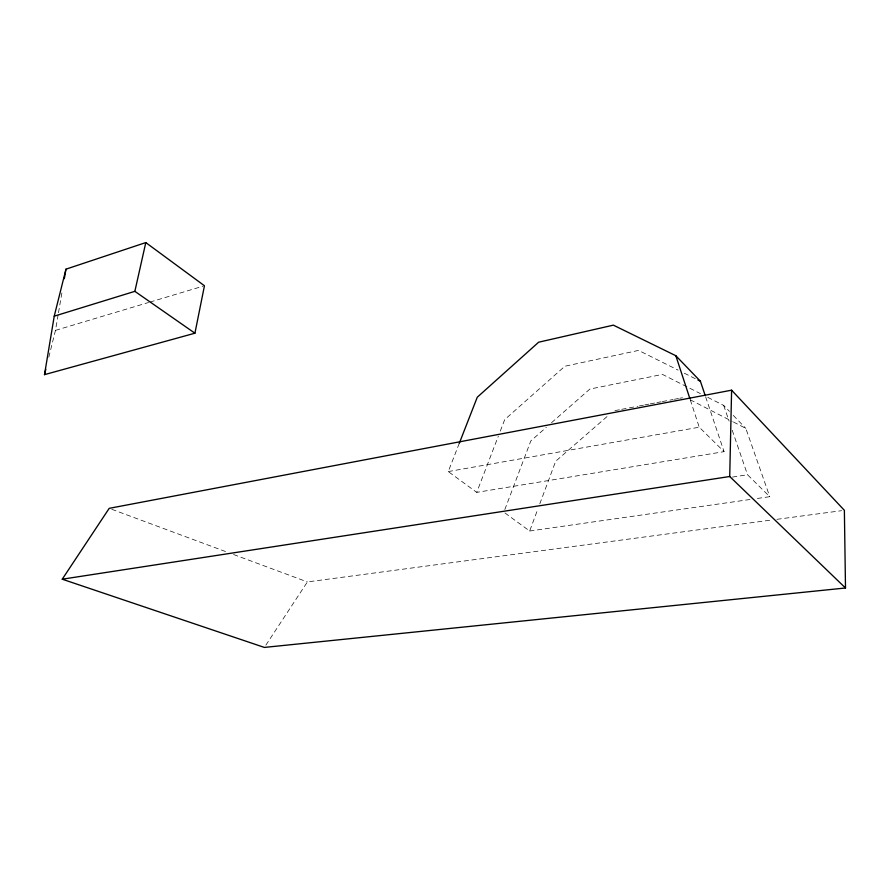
<?xml version="1.0" encoding="UTF-8"?>
<svg xmlns="http://www.w3.org/2000/svg" width="890" height="890" viewBox="0 0 890 890"><rect width="100%" height="100%" fill="white"/><g stroke="black" fill="none" stroke-linecap="round" stroke-linejoin="round"><path stroke-width="0.67" stroke-dasharray="4.45 3.34" d="M48.817 357.202L55.469 330.379L58.262 314.059M58.495 312.69L62 292.287M504.964 512.985L529.661 531.019L537.86 509.047M539.785 503.885L555.694 461.22L607.403 416.264M504.819 509.581L530.807 440.917L546.338 427.278M459.262 443.365L448.249 471.567L476.74 492.37L498.322 436.2M500.291 431.094L504.708 419.613L564.872 366.235L638.553 350.404L678.135 370.129M265.876 645.128L307.384 581.927L771.396 520.06M551.522 422.728L589.825 389.086L662.46 374.401L700.43 393.625M55.469 330.379L148.585 302.489M149.921 302.088L203.131 286.157M614.957 410.601L620.386 409.578M621.732 409.311L638.008 406.218M639.365 405.951L643.426 405.184M644.783 404.917L648.855 404.149M650.201 403.893L655.585 402.859M656.931 402.603L660.97 401.835M662.316 401.579L673.096 399.521M674.442 399.265L678.48 398.498M679.827 398.242L682.519 397.73M448.249 471.567L699.251 427.2L724.06 451.653L476.74 492.37M732.47 477.084L747.533 474.771L769.761 496.687L756.044 498.645M529.661 531.019L750.559 499.424M776.903 519.326L841.617 510.693M111.795 509.303L225.782 551.622M233.558 554.514L307.384 581.927M684.321 373.21L695.446 378.762M707.773 397.352L723.692 405.417L729.466 411.403M690.162 399.755L732.203 421.37M733.438 422.005L745.809 428.368L769.761 496.687M733.304 415.396L745.809 428.368M723.692 405.417L729.088 421.115M732.236 430.282L747.533 474.771M705.659 396.873L724.06 451.653M690.306 399.91L699.251 427.2"/><path stroke-width="1.33" d="M845.5 587.99L729.722 476.506L731.602 390.187L109.203 508.346L62.244 579.201L264.363 647.419L845.5 587.99L844.376 510.326L731.602 390.187M44.5 374.646L54.234 316.173L65.96 269.169L145.793 242.581L204.455 285.757L194.921 333.205L44.5 374.646L45.824 369.272M64.325 278.692L65.96 269.169M54.234 316.173L134.857 291.341L145.793 242.581M459.262 443.365L477.274 397.229L538.639 342.205L613.366 325.15L675.822 355.711L700.397 381.232L705.225 395.572M62.244 579.201L729.722 476.506M697.927 379.997L700.397 381.232M134.857 291.341L194.921 333.205M675.822 355.711L689.884 398.609"/></g></svg>
